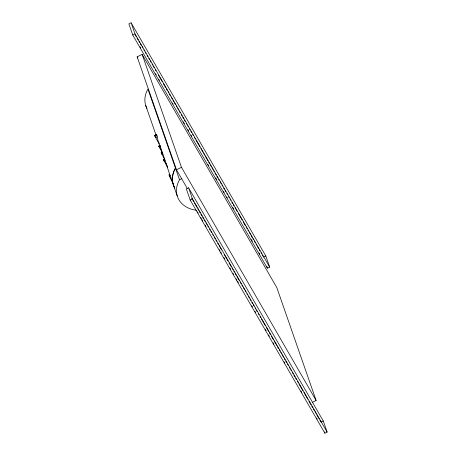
<?xml version="1.0" encoding="UTF-8"?>
<svg xmlns="http://www.w3.org/2000/svg" width="456" height="456" viewBox="0 0 456 456"><rect width="100%" height="100%" fill="white"/><g stroke="black" fill="none" stroke-linecap="round" stroke-linejoin="round"><path stroke-width="0.68" d="M173.417 184.258L169.427 176.13L169.028 174.859L169.683 174.186L171.593 179.561M159.936 145.538L154.555 135.46L156.647 134.44L158.044 140.858L159.383 143.925M161.954 152.116L158.836 145.983L160.9 149.477M164.308 158.876L161.19 152.743L161.538 153.267M167.694 167.415L163.687 160.198L163.465 159.566L164.565 159.001L169.695 174.323M131.14 22.8L128.871 23.912L132.742 35.026L267.404 268.202L269.673 267.096L265.802 255.976L131.14 22.8L135.01 33.915L269.673 267.096M132.742 35.026L135.01 33.915M187.16 188.265L176.472 169.757L137.148 56.835L142.141 54.395L276.803 287.571L316.128 400.493L312.383 402.329M154.555 135.46L156.647 134.44M154.869 136.367L156.961 135.341M155.49 137.735L157.246 136.874M158.762 146.051L159.936 145.475L162.085 151.688M158.979 146.684L160.159 146.108M159.418 147.641L160.438 147.145M161.11 152.811L162.29 152.23L164.439 158.449M161.333 153.444L162.513 152.868M161.772 154.402L162.792 153.9M163.465 159.566L164.644 158.99M163.687 160.198L164.867 159.623M164.12 161.156L165.14 160.66M176.472 169.757L181.465 167.318L142.141 54.395M169.028 174.859L169.843 174.466M169.427 176.13L170.305 175.702M170.225 178.057L170.909 177.726M171.274 180.314L171.792 180.063L172.499 181.773M172.408 182.508L172.733 182.349M196.502 210.273A28.403 22.504 -19.2 0 1 179.521 179.767L181.876 178.615M188.596 187.798L186.327 188.904L190.198 200.024L324.86 433.2L327.129 432.088L323.258 420.973L188.596 187.798L192.472 198.913L327.129 432.088M190.198 200.024L192.472 198.913M265.802 255.976L263.528 257.087L262.462 255.235M323.258 420.973L320.99 422.085L319.918 420.232M159.936 145.475L160.033 146.57M162.29 152.23L162.387 153.33M163.544 159.503L163.892 160.027M135.284 35.015L136.35 36.862M137.062 38.099L138.134 39.946M138.846 41.182L139.559 42.414M140.271 43.651L141.337 45.497M142.05 46.734L142.762 47.965M143.834 49.818L144.546 51.049M145.259 52.286L145.971 53.517M147.037 55.37L147.75 56.601M148.821 58.453L149.534 59.69M150.246 60.922L150.959 62.153M152.025 64.005L152.737 65.242M153.45 66.473L154.162 67.705M155.234 69.557L155.946 70.794M158.437 75.109L162.359 81.898M163.425 83.744L165.562 87.449M166.275 88.681L167.346 90.533M168.059 91.764L168.771 93.001M169.484 94.232L170.55 96.085M171.262 97.316L172.334 99.169M173.046 100.4L173.753 101.637M174.466 102.868L175.537 104.72M176.25 105.952L176.962 107.188M177.675 108.42L178.741 110.272M179.453 111.503L180.166 112.74M181.237 114.587L181.95 115.824M182.662 117.055L183.728 118.908M184.441 120.139L185.153 121.376M186.225 123.228L186.937 124.459M187.65 125.691L188.362 126.928M189.428 128.78L190.141 130.011M190.853 131.242L191.566 132.479M192.637 134.332L193.35 135.563M194.416 137.416L195.128 138.647M195.841 139.884L199.762 146.667M200.828 148.519L202.966 152.219M203.678 153.45L204.75 155.302M205.462 156.539L207.953 160.854M208.666 162.091L209.737 163.938M210.45 165.175L211.162 166.406M211.875 167.643L212.941 169.489M213.653 170.726L214.366 171.958M215.078 173.195L216.15 175.041M216.862 176.278L217.928 178.125M218.641 179.362L219.353 180.593M220.066 181.83L221.137 183.677M221.85 184.914L222.562 186.145M223.628 187.997L224.341 189.229M225.053 190.465L225.766 191.697M226.837 193.549L227.55 194.78M228.616 196.633L229.328 197.864M230.041 199.101L230.753 200.332M231.825 202.185L232.537 203.416M233.25 204.653L233.962 205.884M235.028 207.736L237.166 211.436M238.237 213.288L242.153 220.071M243.225 221.924L245.362 225.623M246.075 226.86L247.141 228.712M247.853 229.944L248.566 231.181M249.278 232.412L250.35 234.264M251.062 235.495L252.128 237.348M252.841 238.579L253.553 239.816M254.266 241.047L255.337 242.9M256.05 244.131L256.762 245.368M257.475 246.599L258.541 248.452M259.253 249.683L259.966 250.92M261.037 252.766L261.75 254.003M140.02 46.814L140.722 48.04M155.53 73.678L156.237 74.898M158.705 79.173L159.412 80.393M172.408 102.902L173.115 104.122M183.34 121.826L184.395 123.661M187.923 129.766L188.624 130.986M191.092 135.261L191.799 136.481M207.97 164.485L208.677 165.705M215.728 177.914L216.788 179.749M223.486 191.349L224.192 192.569M226.66 196.838L227.362 198.064M232.606 207.144L233.666 208.973M251.296 239.497L252.35 241.327M259.048 252.926L259.755 254.152M137.148 56.835L137.86 58.072M181.465 167.318L316.128 400.493M191.668 198.16L193.806 201.86M194.518 203.097L197.015 207.412M197.727 208.648L198.793 210.495M199.506 211.732L200.218 212.963M200.931 214.2L202.002 216.047M202.715 217.284L203.781 219.131M204.493 220.368L205.206 221.599M205.918 222.836L206.99 224.683M207.702 225.919L208.415 227.151M209.481 229.003L210.193 230.234M210.906 231.471L211.618 232.702M212.69 234.555L213.402 235.786M214.115 237.023L215.181 238.876M215.893 240.107L216.606 241.338M217.677 243.19L218.39 244.427M219.102 245.659L221.593 249.979M224.09 254.294L228.006 261.083M229.077 262.93L231.215 266.635M231.927 267.866L232.993 269.718M233.706 270.95L234.418 272.186M235.131 273.418L236.202 275.27M236.915 276.501L239.406 280.822M240.118 282.053L241.19 283.906M241.902 285.137L242.615 286.374M243.327 287.605L244.393 289.457M245.106 290.689L245.818 291.925M246.89 293.772L247.602 295.009M248.315 296.24L249.381 298.093M250.093 299.324L250.806 300.561M251.877 302.408L252.59 303.645M253.302 304.876L254.015 306.113M255.081 307.96L255.793 309.197M256.506 310.428L257.218 311.665M258.29 313.511L259.002 314.748M260.068 316.601L260.781 317.832M261.493 319.063L265.415 325.852M266.481 327.704L268.618 331.404M269.331 332.635L270.402 334.487M271.468 336.34L273.606 340.039M274.318 341.27L276.815 345.591M277.527 346.828L278.593 348.675M279.306 349.912L280.018 351.143M280.731 352.38L281.802 354.226M282.515 355.463L283.581 357.31M284.293 358.547L285.006 359.778M285.718 361.015L286.79 362.862M287.502 364.099L288.215 365.33M289.281 367.183L289.993 368.414M290.706 369.651L291.418 370.882M292.49 372.734L293.202 373.966M293.915 375.202L294.981 377.049M295.693 378.286L296.406 379.517M297.477 381.37L298.19 382.601M298.902 383.838L302.818 390.621M303.89 392.473L307.806 399.257M308.877 401.109L311.015 404.808M311.727 406.045L312.793 407.898M313.506 409.129L314.218 410.36M314.931 411.597L316.002 413.45M316.715 414.681L319.206 419.001M197.476 211.812L198.183 213.032M200.651 217.307L201.352 218.527M202.059 219.752L202.766 220.972M205.234 225.241L205.935 226.467M219.336 249.666L220.043 250.885M220.744 252.105L221.451 253.325M223.919 257.6L224.626 258.82M229.87 267.9L230.571 269.12M233.039 273.395L233.746 274.615M236.214 278.89L236.92 280.109M237.622 281.329L238.328 282.555M251.723 305.748L252.43 306.973M254.898 311.243L255.605 312.468M265.432 329.483L266.139 330.703M268.607 334.978L269.308 336.197M273.19 342.912L273.891 344.132M284.116 361.836L284.823 363.061M300.994 391.066L301.701 392.285M316.51 417.924L317.211 419.144M165.454 162.136L167.061 165.819M266.72 266.241L267.404 268.202M324.404 431.895L324.86 433.2M179.521 179.767L175.514 168.253A28.403 22.504 -19.2 0 0 174.847 188.18M145.669 105.319L156.151 135.432M173.24 184.498L177.247 196.006M164.565 159.001L164.656 159.651M174.42 187.302A28.403 22.504 -19.2 0 1 175.412 167.962L147.938 89.074A28.403 22.504 -19.2 0 0 146.952 108.414"/></g></svg>
